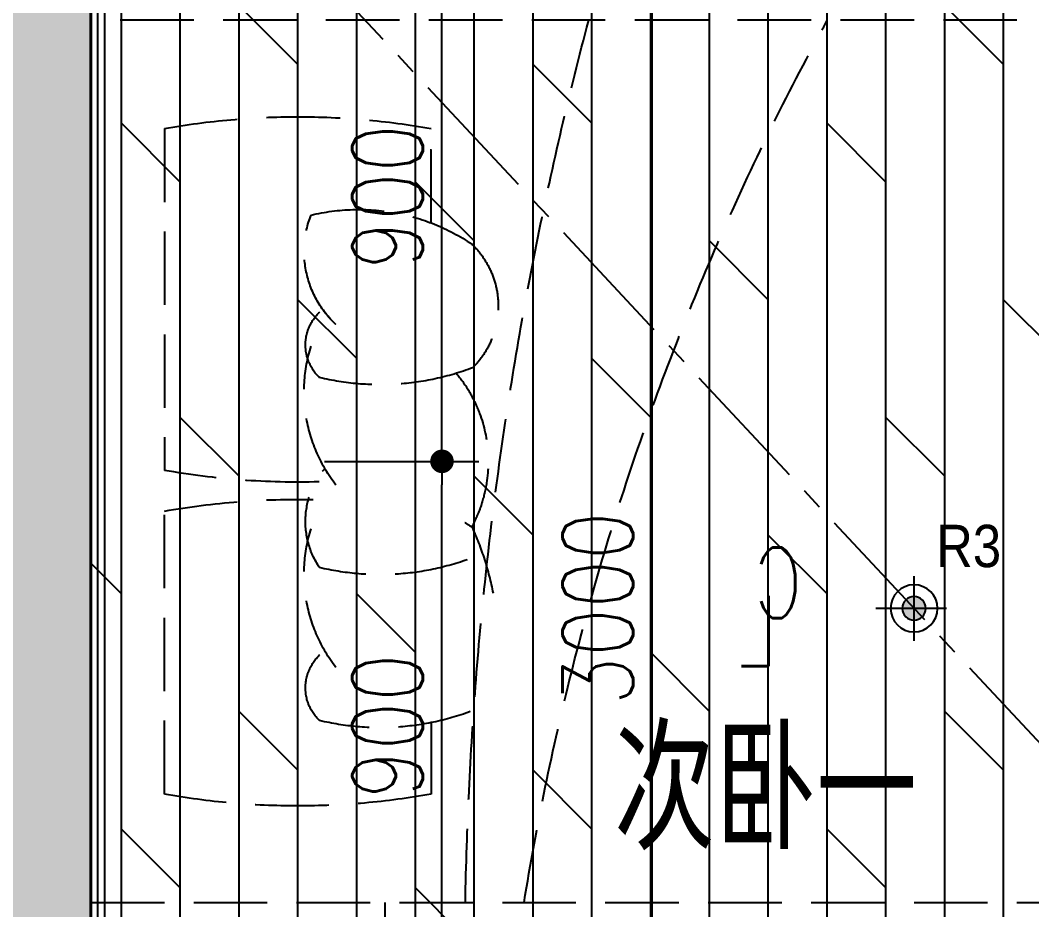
# Model space of a CAD drawing. Header units: inches. Extents: x -2597087 to 134135, y -662679 to 20000.
# Drawn here: x 10898 to 12618, y -34615 to -33102 of the extents above; entities that cross this region are included whole.
import ezdxf

# ---------------------------------------------------------------- set-up
doc = ezdxf.new("R2010")
doc.units = ezdxf.units.IN
doc.header["$LTSCALE"] = 100
doc.header["$MEASUREMENT"] = 0
for name, pattern in [('CENTER', [50.8, 31.75, -6.35, 6.35, -6.35]), ('CENTER2', [1.125, 0.75, -0.125, 0.125, -0.125]), ('DASH', [0.35, 0.25, -0.1]), ('DASHDOT2', [12.7, 6.35, -3.175, 0, -3.175])]:
    doc.linetypes.add(name, pattern=pattern)
doc.layers.get('0').update_dxf_attribs({"linetype": 'CONTINUOUS'})
doc.layers.get('Defpoints').update_dxf_attribs({"linetype": 'CONTINUOUS'})
for name, color, linetype in [('-04给水图层', 142, 'CENTER'), ('EQUIP-动力', 3, 'CONTINUOUS'), ('EQUIP-动力-DIM', 3, 'CONTINUOUS'), ('floor', 8, 'CONTINUOUS'), ('PUB_HATCH', 8, 'CONTINUOUS'), ('RC', 1, 'CONTINUOUS'), ('Rc-L-dim', 4, 'CONTINUOUS'), ('WALL', 7, 'CONTINUOUS'), ('wall-dim', 3, 'CONTINUOUS'), ('天花开线', 4, 'CONTINUOUS')]:
    doc.layers.add(name, color=color, linetype=linetype)
for name, color, linetype, lineweight in [('COLUMN', 30, 'CONTINUOUS', 40), ('FUR', 8, 'CONTINUOUS', 0), ('PUB_TEXT', 2, 'CONTINUOUS', 0)]:
    doc.layers.add(name, color=color, linetype=linetype, lineweight=lineweight)
doc.styles.add('st', font='', dxfattribs={"width": 0.7})
doc.styles.get("Standard").update_dxf_attribs({"font": 'txt.shx', "width": 0.8, "bigfont": 'GBCBIG.shx'})
doc.styles.add('STYLE1', font='stylu.ttf')
doc.styles.get('st').set_extended_font_data('SimSun')
doc.dimstyles.new('50', dxfattribs={"dimscale": 50, "dimtxt": 2.4, "dimasz": 0.8, "dimexe": 1.25, "dimexo": 0.6, "dimgap": 0.65, "dimtad": 1, "dimdec": 0, "dimdsep": 46, "dimtxsty": 'Standard', "dimblk1": 'DOT', "dimblk2": 'DOT', "dimsah": 1, "dimcen": 2.5, "dimclrd": 3, "dimclre": 3, "dimclrt": 3, "dimadec": 0, "dimazin": 0, "dimtfac": 1, "dimtdec": 0, "dimtix": 1, "dimtmove": 2, "dimatfit": 0, "dimldrblk": 'DOT', "dimfxl": 5, "dimfxlon": 1, "dimarcsym": 0})

# ---------------------------------------------------------------- blocks, each defined once
blk = doc.blocks.new('9#BZCcolumn')
at = {"layer": 'PUB_HATCH'}
blk.add_hatch(color=256, dxfattribs=at).paths.add_polyline_path([(256834.7, -23540.9), (256834.7, -23740.9), (257234.7, -23740.9), (257234.7, -26740.9), (256434.7, -26740.9), (256434.7, -26940.9), (257434.7, -26940.9), (257434.7, -23540.9)])
at = {"layer": 'COLUMN'}
blk.add_line((257234.7, -23740.9), (257234.7, -26740.9), dxfattribs=at)
blk = doc.blocks.new('3aaaaa')
at = {"color": 2, "linetype": 'DASH', "ltscale": 5}
for p, q in [((2099.8, -1500), (1599.8, -1500)), ((2099.8, -2000), (2099.8, -1500))]:
    blk.add_line(p, q, dxfattribs=at)
blk.add_lwpolyline([(2099.9, 0), (2099.9, 0), (2099.9, -1500), (0, -1500), (0, 0)], close=True, dxfattribs=at)
at = {"color": 8, "linetype": 'DASH', "ltscale": 5}
for points in [[(1521.4, -344.5), (1521.4, -184.1, -0.088227), (1974.8, -184.1), (1974.8, -765.4, -0.051029), (1711.9, -784.9)], [(1710.8, -607.7, -0.150015), (1450.6, -590.9, -0.421158), (1452.1, -380.5)], [(1521.4, -1194.3), (1521.4, -1315.9, 0.088227), (1974.8, -1315.9), (1974.8, -834.6, 0.049068), (1722, -814.9, 0.049068)], [(1416, -974.2, -0.0597), (1452.1, -861.4)], [(1710.8, -930.7, -0.144255), (1460, -917.4)], [(1710.8, -1190.8, -0.147531), (1454.6, -1175.5)]]:
    blk.add_lwpolyline(points, format="xyb", dxfattribs=at)
at = {"color": 2, "linetype": 'DASH', "ltscale": 5}
blk.add_lwpolyline([(1599.8, -1500), (1599.8, -2000)], dxfattribs=at)
at = {"linetype": 'DASH', "ltscale": 5}
for centre, radius, start, end in [((-4799.6, -1611.3), 6263.5, 1.01797, 14.90698), ((-3243.9, -2244.8), 4666.7, 9.1833, 28.7518)]:
    blk.add_arc(centre, radius, start, end, dxfattribs=at)
at = {"color": 8, "linetype": 'DASH', "ltscale": 5}
for centre, radius, start, end in [((1644.5, -667), 345.1, 76.4447, 123.8917), ((1567.2, -393.2), 169.9, 313.0537, 21.3114), ((1658.1, -552), 76.7, 313.3749, 55.071), ((1477.2, -631.6), 260, 322.3924, 17.2793), ((1658.4, -750.4), 234.3, 140.2181, 208.2991), ((1594.6, -852.2), 140.2, 325.948, 39.9987), ((1644.5, -1147.9), 345.1, 121.5334, 123.8917), ((1477.2, -941.7), 260, 322.3924, 17.2793), ((1658.1, -1135), 76.7, 313.3749, 55.071)]:
    blk.add_arc(centre, radius, start, end, dxfattribs=at)
blk = doc.blocks.new('$2134')
h = blk.add_hatch(color=250)
h.dxf.hatch_style = 1
edge = h.paths.add_edge_path()
edge.add_arc((12324.7, 10810.7), 20, 0, 360)
at = {"color": 1}
for p, q in [((12324.7, 10755.7), (12324.7, 10865.7)), ((12269.7, 10810.7), (12389.6, 10810.7))]:
    blk.add_line(p, q, dxfattribs=at)
for radius in [40, 20]:
    blk.add_circle((12324.7, 10810.7), radius, dxfattribs=at)
blk = doc.blocks.new('CENTERLINE')
at = {"layer": '天花开线', "width": 0.75}
for s, p in [('C', (-14.5, 42.2)), ('L', (20.1, -26.1))]:
    blk.add_text(s, height=100, dxfattribs=at).set_placement(p)
blk = doc.blocks.new('42aaaa')
at = {"color": 8, "linetype": 'DASH', "ltscale": 5}
for p, q in [((1585372.9, -154689.3), (1584872.9, -154689.3)), ((1585372.9, -155189.2), (1585372.9, -154689.3))]:
    blk.add_line(p, q, dxfattribs=at)
blk.add_lwpolyline([(1585373, -153189.3), (1585373, -153189.3), (1585373, -154689.3), (1583273, -154689.3), (1583273, -153189.3)], close=True, dxfattribs=at)
for points in [[(1584794.4, -153533.8), (1584794.4, -153373.4, -0.088227), (1585247.8, -153373.4), (1585247.8, -153954.6, -0.051029), (1584984.9, -153974.1)], [(1584983.8, -153797, -0.150015), (1584723.6, -153780.2, -0.421158), (1584725.1, -153569.7)], [(1584794.4, -154383.5), (1584794.4, -154505.2, 0.088227), (1585247.8, -154505.2), (1585247.8, -154023.9, 0.049068), (1584995.1, -154004.2, 0.049068)], [(1584689, -154163.4, -0.0597), (1584725.1, -154050.7)], [(1584983.8, -154120, -0.144255), (1584733, -154106.6)], [(1584983.8, -154380.1, -0.147531), (1584727.7, -154364.8)]]:
    blk.add_lwpolyline(points, format="xyb", dxfattribs=at)
blk.add_lwpolyline([(1584872.9, -154689.3), (1584872.9, -155189.2)], dxfattribs=at)
for centre, radius, start, end in [((1580029.2, -155434.1), 4666.7, 9.1833, 28.7518), ((1578473.5, -154800.6), 6263.5, 1.01797, 14.90698), ((1584917.6, -153856.2), 345.1, 76.4447, 123.8917), ((1584840.2, -153582.4), 169.9, 313.0537, 21.3114), ((1584931.2, -153741.3), 76.7, 313.3749, 55.071), ((1584750.2, -153820.9), 260, 322.3924, 17.2793), ((1584931.4, -153939.6), 234.3, 140.2181, 208.2991), ((1584867.7, -154041.5), 140.2, 325.948, 39.9987), ((1584917.6, -154337.2), 345.1, 121.5334, 123.8917), ((1584750.2, -154131), 260, 322.3924, 17.2793), ((1584931.2, -154324.3), 76.7, 313.3749, 55.071)]:
    blk.add_arc(centre, radius, start, end, dxfattribs=at)
blk = doc.blocks.new('_Dot')
at = {"color": 0, "linetype": 'ByBlock', "lineweight": -2}
blk.add_line((-0.5, 0), (-1, 0), dxfattribs=at)
at = {"color": 0, "linetype": 'ByBlock', "const_width": 0.5}
blk.add_lwpolyline([(-0.25, 0, 1), (0.25, 0, 1)], format="xyb", close=True, dxfattribs=at)
blk = doc.blocks.new('*D1306')
at = {"layer": 'Defpoints', "color": 0, "transparency": 16777216}
for p in [(11972.6, -32602.1), (11972.6, -32602.1), (11817.9, -35602.1)]:
    blk.add_point(p, dxfattribs=at)
at = {"layer": 'wall-dim', "color": 3, "lineweight": -2, "transparency": 16777216}
for p, q in [((11972.6, -32602.1), (12035.1, -32602.1)), ((11972.6, -35562.1), (11972.6, -32642.1)), ((11847.9, -35602.1), (12035.1, -35602.1))]:
    blk.add_line(p, q, dxfattribs=at)
at = {"layer": 'wall-dim', "color": 3, "lineweight": -2, "transparency": 16777216, "xscale": 40, "yscale": 40, "zscale": 40}
for p, rotation in [((11972.6, -32602.1), 90), ((11972.6, -35602.1), 270)]:
    blk.add_blockref('_Dot', p, dxfattribs=dict(at, rotation=rotation))
at = {"layer": 'wall-dim', "color": 3, "transparency": 16777216, "insert": (11880.1, -34102.1), "char_height": 120, "attachment_point": 5, "rotation": 90}
blk.add_mtext('3000', dxfattribs=at)
blk = doc.blocks.new('*D1597')
at = {"layer": 'Defpoints', "color": 0, "ltscale": 5, "transparency": 16777216}
for p in [(11276.8, -33852.1), (11615.1, -33852.1), (11276.8, -34752.3)]:
    blk.add_point(p, dxfattribs=at)
at = {"layer": 'EQUIP-动力-DIM', "color": 3, "lineweight": -2, "ltscale": 5, "transparency": 16777216}
for p, q in [((11415.1, -33852.1), (11677.6, -33852.1)), ((11615.1, -34712.3), (11615.1, -33892.1)), ((11415.1, -34752.3), (11677.6, -34752.3))]:
    blk.add_line(p, q, dxfattribs=at)
at = {"layer": 'EQUIP-动力-DIM', "color": 3, "lineweight": -2, "ltscale": 5, "transparency": 16777216, "xscale": 40, "yscale": 40, "zscale": 40}
for p, rotation in [((11615.1, -33852.1), 90), ((11615.1, -34752.3), 270)]:
    blk.add_blockref('_Dot', p, dxfattribs=dict(at, rotation=rotation))
at = {"layer": 'EQUIP-动力-DIM', "color": 3, "ltscale": 5, "transparency": 16777216, "insert": (11522.6, -34302.2), "char_height": 120, "attachment_point": 5, "rotation": 90}
blk.add_mtext('900', dxfattribs=at)
blk = doc.blocks.new('*D1598')
at = {"layer": 'Defpoints', "color": 0, "ltscale": 5, "transparency": 16777216}
for p in [(11276.8, -32952.1), (11615.1, -32952.1), (11276.8, -33852.1)]:
    blk.add_point(p, dxfattribs=at)
at = {"layer": 'EQUIP-动力-DIM', "color": 3, "lineweight": -2, "ltscale": 5, "transparency": 16777216}
for p, q in [((11415.1, -32952.1), (11677.6, -32952.1)), ((11615.1, -33812.1), (11615.1, -32992.1)), ((11415.1, -33852.1), (11677.6, -33852.1))]:
    blk.add_line(p, q, dxfattribs=at)
at = {"layer": 'EQUIP-动力-DIM', "color": 3, "lineweight": -2, "ltscale": 5, "transparency": 16777216, "xscale": 40, "yscale": 40, "zscale": 40}
for p, rotation in [((11615.1, -32952.1), 90), ((11615.1, -33852.1), 270)]:
    blk.add_blockref('_Dot', p, dxfattribs=dict(at, rotation=rotation))
at = {"layer": 'EQUIP-动力-DIM', "color": 3, "ltscale": 5, "transparency": 16777216, "insert": (11522.6, -33402.1), "char_height": 120, "attachment_point": 5, "rotation": 90}
blk.add_mtext('900', dxfattribs=at)

msp = doc.modelspace()

# ---------------------------------------------------------------- hatches: boundary and pattern name
at = {"layer": 'floor'}
h = msp.add_hatch(dxfattribs=at)
h.set_pattern_fill('DOLMIT', color=256, scale=400, angle=90, style=0)
h.set_pattern_definition([(90, (12669.92, -12077.45), (-100, 6e-15), []), (135, (12669.92, -12077.45), (-200, -200), [141.4214, -282.8427])])
h.paths.add_polyline_path([(12817.895, -35702.103), (12817.895, -35697.103), (13717.895, -35697.103), (13717.895, -35702.103), (13817.895, -35702.103), (13817.895, -32602.103), (11017.895, -32602.103), (11017.895, -35602.103), (11817.895, -35602.103), (11817.895, -35702.103)])

# ---------------------------------------------------------------- linework, layer by layer
msp.add_lwpolyline([(13717.895, -35702.103), (13817.895, -35702.103), (13817.895, -32602.103), (11017.895, -32602.103), (11017.895, -35602.103), (11817.895, -35602.103), (11817.895, -35702.103), (12817.895, -35702.103)], dxfattribs=at)
at = {"layer": 'RC'}
for points in [[(13817.895, -35602.103), (11017.895, -35602.103), (11017.895, -32602.103), (13817.895, -32602.103)], [(13793.895, -35578.103), (11041.895, -35578.103), (11041.895, -32626.103), (13793.895, -32626.103)]]:
    msp.add_lwpolyline(points, close=True, dxfattribs=at)
at = {"layer": 'RC', "color": 8}
msp.add_lwpolyline([(13805.895, -35590.103), (11029.895, -35590.103), (11029.895, -32614.103), (13805.895, -32614.103)], close=True, dxfattribs=at)
at = {"layer": 'WALL'}
msp.add_line((11017.895, -35702.103), (11017.895, -32602.103), dxfattribs=at)
at = {"layer": '天花开线', "linetype": 'CENTER2', "ltscale": 3}
msp.add_line((13817.895, -35602.103), (11017.895, -32602.103), dxfattribs=at)

# ---------------------------------------------------------------- block references
at = {"layer": '-04给水图层', "xscale": -1}
msp.add_blockref('42aaaa', (1596390.859, 120087.209), dxfattribs=at)
at = {"layer": 'COLUMN', "xscale": -1}
msp.add_blockref('9#BZCcolumn', (268252.61, -8861.246), dxfattribs=at)
at = {"layer": 'EQUIP-动力', "xscale": -1}
msp.add_blockref('42aaaa', (1596390.859, 120087.209), dxfattribs=at)
at = {"layer": 'FUR', "xscale": -1}
msp.add_blockref('3aaaaa', (13117.815, -33102.066), dxfattribs=at)
at = {"layer": 'RC', "xscale": -1}
msp.add_blockref('$2134', (24742.556, -44912.754), dxfattribs=at)
at = {"layer": 'Rc-L-dim', "linetype": 'CENTER2', "xscale": -1.199999999982638, "yscale": 1.199999999982638, "zscale": 1.199999999982638, "rotation": 2.343656604786304e-05}
msp.add_blockref('CENTERLINE', (12210.063, -34169.209), dxfattribs=at)

# ---------------------------------------------------------------- texts
at = {"layer": 'PUB_TEXT', "linetype": 'ByBlock', "style": 'st', "width": 0.7}
msp.add_text('次卧一', height=180, dxfattribs=at).set_placement((11907.552, -34492.873))
at = {"layer": 'RC', "color": 4, "linetype": 'DASHDOT2', "ltscale": 0.1, "style": 'STYLE1', "width": 0.9}
msp.add_text('R3', height=72, dxfattribs=at).set_placement((12455.229, -34031.941))

# ---------------------------------------------------------------- dimensions: what is measured, and where the dimension line sits
at = {"layer": 'EQUIP-动力-DIM', "ltscale": 5}
for base, p1, p2, picture, middle in [((11615.09, -32952.085), (11276.799, -33852.067), (11276.799, -32952.085), '*D1598', (11522.59, -33402.076)), ((11615.09, -33852.067), (11276.799, -34752.26), (11276.799, -33852.067), '*D1597', (11522.59, -34302.164))]:
    dim = msp.add_linear_dim(base=base, p1=p1, p2=p2, angle=90, dimstyle='50', override={"dimfxl": 4, "dimarcsym": 2}, dxfattribs=at)
    dim.commit()
    dim.dimension.update_dxf_attribs({"geometry": picture, "text_midpoint": middle})
at = {"layer": 'wall-dim'}
dim = msp.add_linear_dim(base=(11972.57, -32602.103), p1=(11817.895, -35602.103), p2=(11972.57, -32602.103), angle=90, dimstyle='50', override={"dimfxl": 250, "dimarcsym": 2}, dxfattribs=at)
dim.commit()
dim.dimension.update_dxf_attribs({"geometry": '*D1306', "text_midpoint": (11880.07, -34102.103)})

doc.saveas('drawing.dxf')
